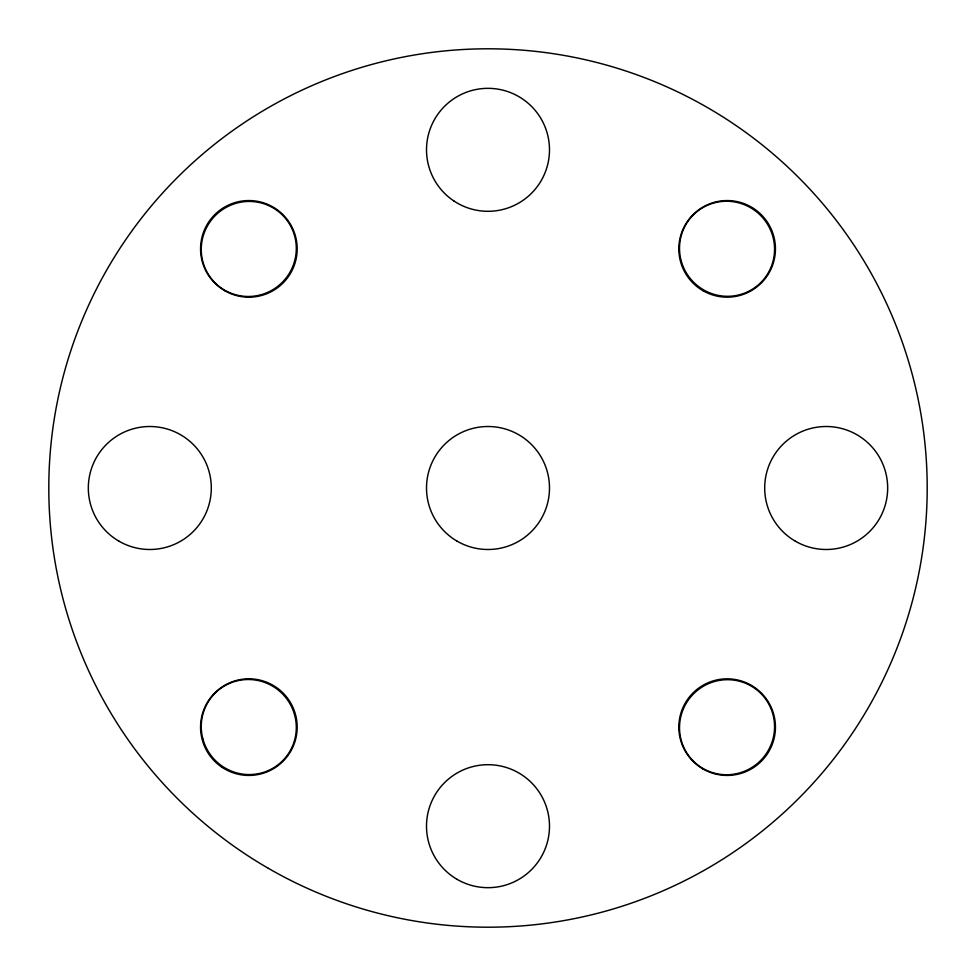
<?xml version="1.0" encoding="UTF-8"?>
<svg xmlns="http://www.w3.org/2000/svg" width="976" height="976" viewBox="0 0 976 976"><rect width="100%" height="100%" fill="white"/><g stroke="black" fill="none" stroke-linecap="round" stroke-linejoin="round"><path stroke-width="1.46" d="M268.4 868.359A439.2 439.2 0 0 0 927.2 488A439.2 439.2 0 0 0 268.4 107.641A439.2 439.2 0 0 0 268.4 868.359M456.963 541.082A61.488 61.488 0 0 0 549.488 488.342A61.488 61.488 0 0 0 457.561 434.576A61.488 61.488 0 0 0 456.963 541.082M795.44 541.253A61.488 61.488 0 0 0 887.672 488A61.488 61.488 0 0 0 795.44 434.747A61.488 61.488 0 0 0 795.44 541.253M453.974 201.032A61.488 61.488 0 0 0 549.366 153.671A61.488 61.488 0 0 0 460.66 94.745A61.488 61.488 0 0 0 453.974 201.032M119.072 541.253A61.488 61.488 0 0 0 211.304 488A61.488 61.488 0 0 0 119.072 434.747A61.488 61.488 0 0 0 119.072 541.253M457.256 879.437A61.488 61.488 0 0 0 549.488 826.184A61.488 61.488 0 0 0 457.256 772.931A61.488 61.488 0 0 0 457.256 879.437M702.976 768.966A48.312 48.312 0 0 0 775.444 727.132A48.312 48.312 0 0 0 702.976 685.298A48.312 48.312 0 0 0 702.976 768.966M222.138 767.368A48.312 48.312 0 0 0 297.082 730.17A48.312 48.312 0 0 0 227.384 683.859A48.312 48.312 0 0 0 222.138 767.368M224.712 290.702A48.312 48.312 0 0 0 297.18 248.868A48.312 48.312 0 0 0 224.712 207.034A48.312 48.312 0 0 0 224.712 290.702M702.976 290.702A48.312 48.312 0 0 0 775.444 248.868A48.312 48.312 0 0 0 702.976 207.034A48.312 48.312 0 0 0 702.976 290.702M681.199 260.836A47.763 47.275 45 0 0 760.816 282.552A47.763 47.275 45 0 0 739.1 202.935A47.763 47.275 45 0 0 681.199 260.836M260.836 294.801A47.763 47.275 -45 0 0 282.552 215.184A47.763 47.275 -45 0 0 202.935 236.9A47.763 47.275 -45 0 0 260.836 294.801M202.935 739.1A47.763 47.275 45 0 0 282.552 760.816A47.763 47.275 45 0 0 260.836 681.199A47.763 47.275 45 0 0 202.935 739.1M736.185 773.761A47.763 47.275 -45 0 0 762.854 695.62A47.763 47.275 -45 0 0 682.078 712.297A47.763 47.275 -45 0 0 736.185 773.761"/></g></svg>
